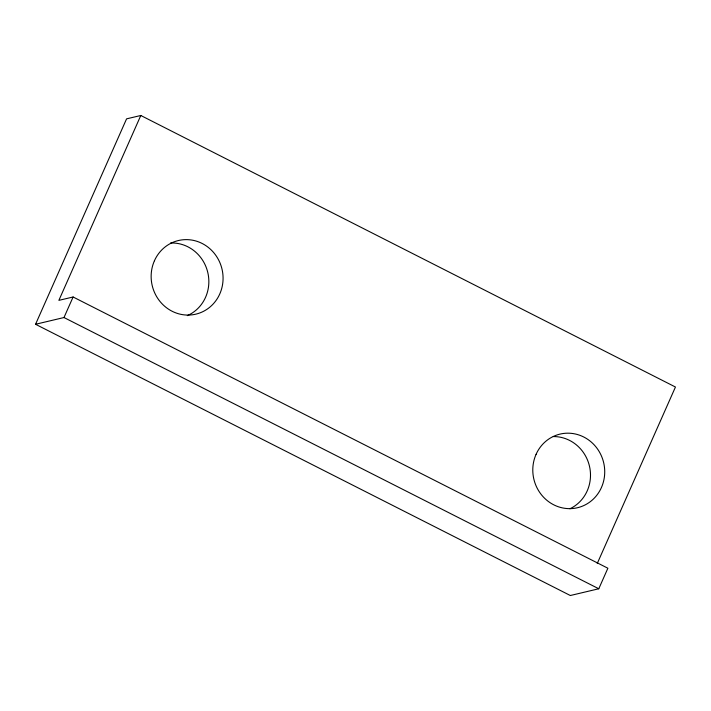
<?xml version="1.0" encoding="UTF-8"?>
<svg xmlns="http://www.w3.org/2000/svg" width="711" height="711" viewBox="0 0 711 711"><rect width="100%" height="100%" fill="white"/><g stroke="black" fill="none" stroke-linecap="round" stroke-linejoin="round"><path stroke-width="1.07" d="M140.805 115.484L58.871 300.362L73.1 296.994L607.878 568.231L598.778 588.77L570.329 595.516L35.55 324.278L126.576 118.853L140.805 115.484L675.45 387.024L597.249 563.494M35.55 324.278L63.99 317.533L73.1 296.994M63.99 317.533L598.778 588.77M553.282 436.563A37.834 35.861 76.7 0 1 589.49 466.265A37.834 35.861 76.7 0 1 569.911 508.774M170.587 243.011A37.834 35.861 76.7 0 1 207.834 272.695A37.834 35.861 76.7 0 1 187.304 315.64M536.076 454.338A37.834 35.861 76.7 0 0 572.088 508.561A37.834 35.861 76.7 0 0 598.111 449.85A37.834 35.861 76.7 0 0 536.076 454.338M154.429 260.768A37.834 35.861 76.7 0 0 190.441 314.991A37.834 35.861 76.7 0 0 216.455 256.28A37.834 35.861 76.7 0 0 154.429 260.768"/></g></svg>
